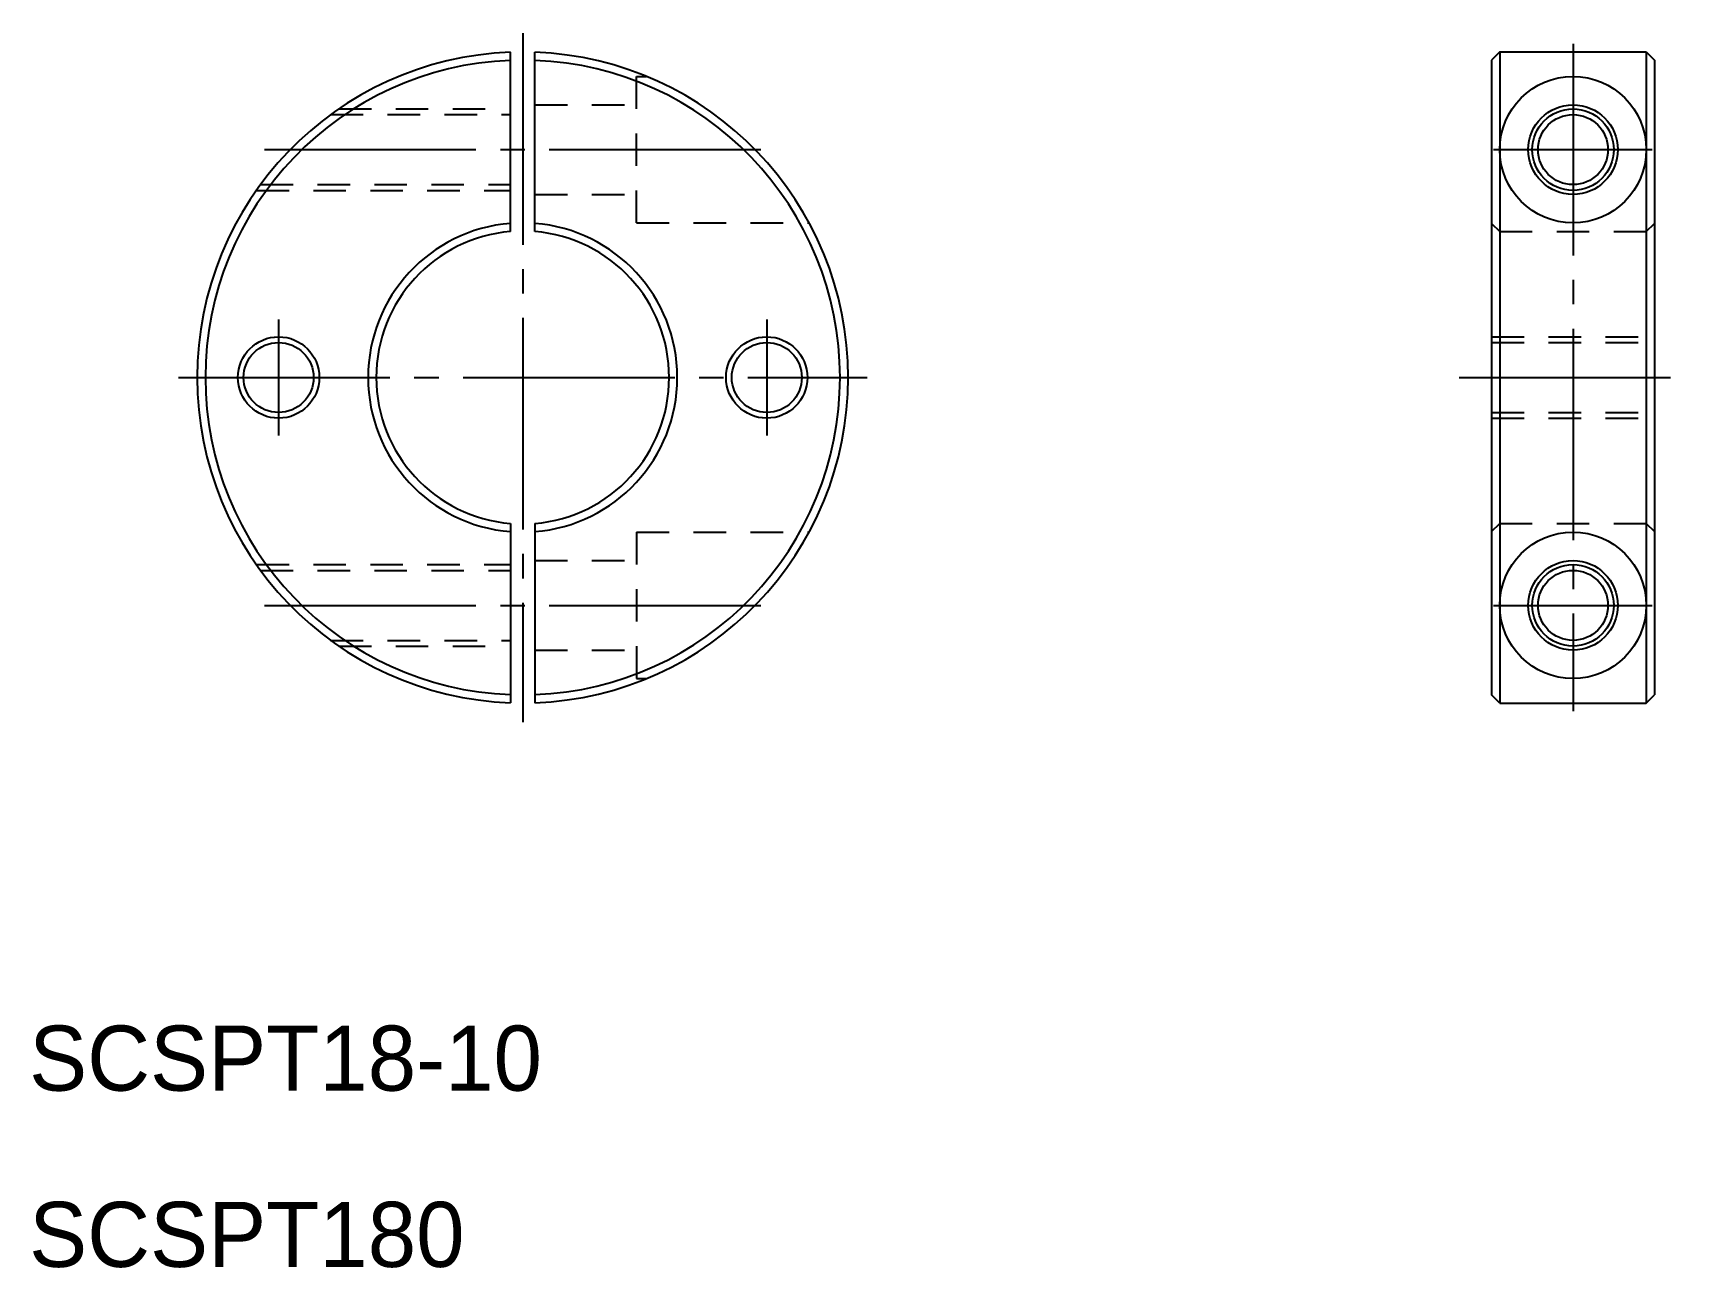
# Model space of a CAD drawing. Extents: x 60 to 161, y 144 to 220.
import ezdxf

# ---------------------------------------------------------------- set-up
doc = ezdxf.new("R2010")
doc.units = 0
doc.linetypes.add('CENTER', pattern=[17.5, 13, -1.5, 1.5, -1.5])
doc.linetypes.add('DASHED', pattern=[3.5, 2, -1.5])
doc.layers.get('0').update_dxf_attribs({"linetype": 'CONTINUOUS'})
doc.layers.add('CENTER', color=1, linetype='CENTER')

msp = doc.modelspace()

# ---------------------------------------------------------------- linework, layer by layer
at = {"color": 7, "linetype": 'CONTINUOUS'}
for p, q in [((88.93, 208.08), (88.93, 219.09)), ((90.43, 208.08), (90.43, 219.09)), ((149.72, 219.11), (149.22, 218.61)), ((149.22, 218.61), (149.22, 179.61)), ((149.72, 219.11), (149.72, 179.11)), ((149.72, 219.11), (158.72, 219.11)), ((158.72, 219.11), (158.72, 179.11)), ((158.72, 219.11), (159.22, 218.61)), ((159.22, 218.61), (159.22, 179.61)), ((88.93, 190.14), (88.93, 179.12)), ((90.43, 190.14), (90.43, 179.12)), ((149.72, 179.11), (149.22, 179.61)), ((149.72, 179.11), (158.72, 179.11)), ((158.72, 179.11), (159.22, 179.61))]:
    msp.add_line(p, q, dxfattribs=at)
at = {"color": 3, "linetype": 'DASHED'}
for p, q in [((96.68, 208.61), (96.68, 217.61)), ((96.68, 217.61), (97.28, 217.61)), ((78.38, 215.61), (88.93, 215.61)), ((90.43, 215.86), (96.68, 215.86)), ((77.88, 215.26), (88.93, 215.26)), ((73.32, 210.61), (88.93, 210.61)), ((73.57, 210.96), (88.93, 210.96)), ((90.43, 210.36), (96.68, 210.36)), ((96.68, 208.61), (107.28, 208.61)), ((149.22, 208.58), (149.72, 208.08)), ((158.72, 208.08), (159.22, 208.58)), ((149.72, 208.08), (158.72, 208.08)), ((149.22, 201.61), (159.22, 201.61)), ((149.22, 201.26), (159.22, 201.26)), ((149.22, 196.96), (159.22, 196.96)), ((149.22, 196.61), (159.22, 196.61)), ((149.22, 189.64), (149.72, 190.14)), ((149.72, 190.14), (158.72, 190.14)), ((158.72, 190.14), (159.22, 189.64)), ((96.68, 189.61), (107.28, 189.61)), ((96.68, 189.61), (96.68, 180.61)), ((73.32, 187.61), (88.93, 187.61)), ((73.57, 187.26), (88.93, 187.26)), ((90.43, 187.86), (96.68, 187.86)), ((77.88, 182.96), (88.93, 182.96)), ((78.38, 182.61), (88.93, 182.61)), ((90.43, 182.36), (96.68, 182.36)), ((96.68, 180.61), (97.28, 180.61))]:
    msp.add_line(p, q, dxfattribs=at)
for centre, radius in [((154.22, 213.11), 4.5), ((154.22, 213.11), 2.15), ((74.68, 199.11), 2.5), ((74.68, 199.11), 2.15), ((104.68, 199.11), 2.5), ((104.68, 199.11), 2.15), ((154.22, 185.11), 4.5), ((154.22, 185.11), 2.15)]:
    msp.add_circle(centre, radius)
at = {"color": 7, "linetype": 'CONTINUOUS'}
for centre in [(154.22, 213.11), (154.22, 185.11)]:
    msp.add_circle(centre, 2.75, dxfattribs=at)
at = {"color": 3, "linetype": 'CONTINUOUS'}
for centre in [(154.22, 213.11), (154.22, 185.11)]:
    msp.add_circle(centre, 2.5, dxfattribs=at)
for radius, start, end in [(20, 92.1491, 267.8509), (19.5, 92.2042, 267.7958), (20, 272.1491, 87.8509), (19.5, 272.2042, 87.7958), (9.5, 94.5281, 265.4719), (9.5, 274.5281, 85.4719), (9, 94.7802, 265.2198), (9, 274.7802, 85.2198)]:
    msp.add_arc((89.68, 199.11), radius, start, end)
at = {"layer": 'CENTER', "color": 1, "linetype": 'CENTER'}
for p, q in [((89.68, 220.27), (89.68, 177.94)), ((154.22, 219.61), (154.22, 178.61)), ((73.81, 213.11), (105.55, 213.11)), ((149.34, 213.11), (159.09, 213.11)), ((74.68, 202.67), (74.68, 195.54)), ((104.68, 202.67), (104.68, 195.54)), ((68.52, 199.11), (110.85, 199.11)), ((147.22, 199.11), (161.22, 199.11)), ((73.81, 185.11), (105.55, 185.11)), ((149.34, 185.11), (159.09, 185.11))]:
    msp.add_line(p, q, dxfattribs=at)

# ---------------------------------------------------------------- texts
for s, p in [('SCSPT18-10', (59.35, 155.29)), ('SCSPT180', (59.35, 144.46))]:
    msp.add_text(s, height=4).set_placement(p)

doc.saveas('drawing.dxf')
